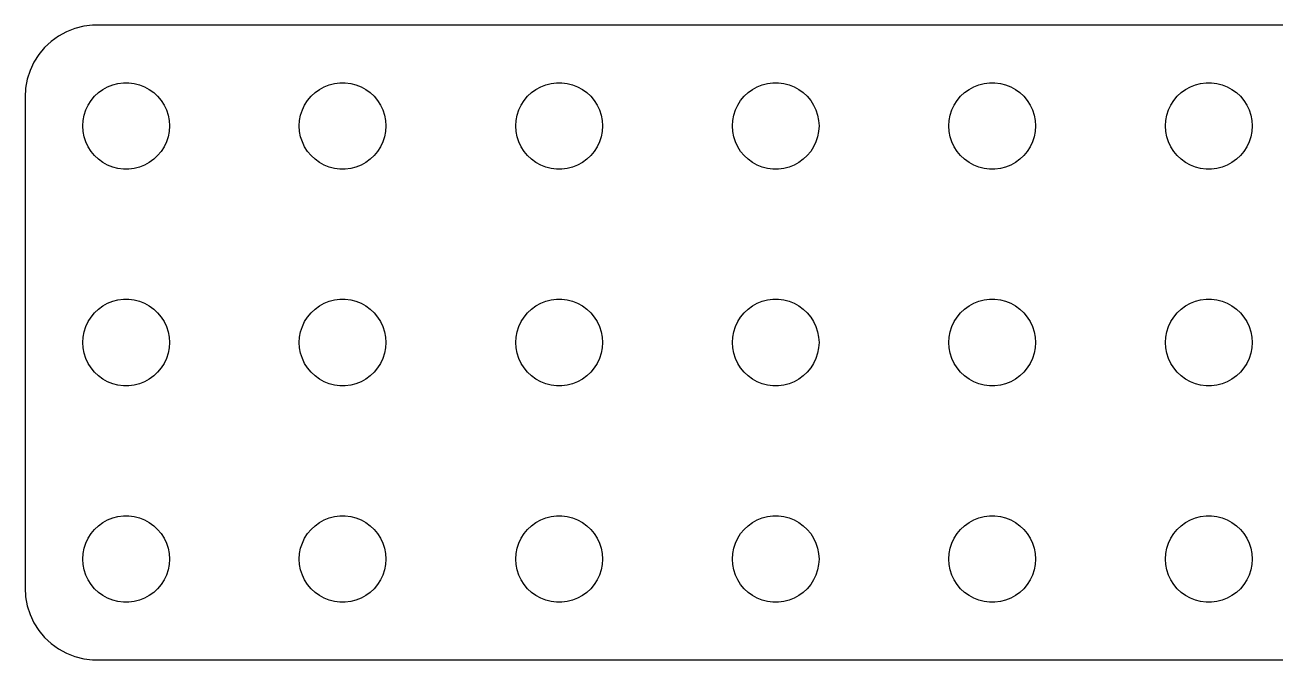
# Model space of a CAD drawing. Header units: metres. Extents: x -172 to 172, y -22 to 22.
# Drawn here: x -172 to -85.3, y -22 to 22 of the extents above; entities that cross this region are included whole.
import ezdxf

# ---------------------------------------------------------------- set-up
doc = ezdxf.new("R2010")
doc.units = ezdxf.units.M

msp = doc.modelspace()

# ---------------------------------------------------------------- linework, layer by layer
for p, q in [((-168.545, 21.7553), (-169.129, 21.5241)), ((-167.937, 21.9114), (-168.545, 21.7553)), ((-167.314, 21.9901), (-167.937, 21.9114)), ((167.314, 21.9901), (-167.314, 21.9901)), ((-170.187, 20.8526), (-170.645, 20.4227)), ((-169.679, 21.2216), (-170.187, 20.8526)), ((-169.129, 21.5241), (-169.679, 21.2216)), ((-171.045, 19.9389), (-171.382, 19.4088)), ((-170.645, 20.4227), (-171.045, 19.9389)), ((-171.382, 19.4088), (-171.649, 18.8406)), ((-171.843, 18.2434), (-171.961, 17.6267)), ((-171.649, 18.8406), (-171.843, 18.2434)), ((-171.961, 17.6267), (-172, 17)), ((-166.912, 17.3115), (-166.607, 17.533)), ((-166.607, 17.533), (-166.277, 17.7145)), ((-166.277, 17.7145), (-165.927, 17.8532)), ((-165.927, 17.8532), (-165.562, 17.9469)), ((-165.562, 17.9469), (-165.188, 17.9941)), ((-165.188, 17.9941), (-164.812, 17.9941)), ((-164.812, 17.9941), (-164.438, 17.9469)), ((-164.438, 17.9469), (-164.073, 17.8532)), ((-164.073, 17.8532), (-163.723, 17.7145)), ((-163.723, 17.7145), (-163.393, 17.533)), ((-163.393, 17.533), (-163.088, 17.3115)), ((-151.912, 17.3115), (-151.607, 17.533)), ((-151.607, 17.533), (-151.277, 17.7145)), ((-151.277, 17.7145), (-150.927, 17.8532)), ((-150.927, 17.8532), (-150.562, 17.9469)), ((-150.562, 17.9469), (-150.188, 17.9941)), ((-150.188, 17.9941), (-149.812, 17.9941)), ((-149.812, 17.9941), (-149.438, 17.9469)), ((-149.438, 17.9469), (-149.073, 17.8532)), ((-149.073, 17.8532), (-148.723, 17.7145)), ((-148.723, 17.7145), (-148.393, 17.533)), ((-148.393, 17.533), (-148.088, 17.3115)), ((-136.912, 17.3115), (-136.607, 17.533)), ((-136.607, 17.533), (-136.277, 17.7145)), ((-136.277, 17.7145), (-135.927, 17.8532)), ((-135.927, 17.8532), (-135.562, 17.9469)), ((-135.562, 17.9469), (-135.188, 17.9941)), ((-135.188, 17.9941), (-134.812, 17.9941)), ((-134.812, 17.9941), (-134.438, 17.9469)), ((-134.438, 17.9469), (-134.073, 17.8532)), ((-134.073, 17.8532), (-133.723, 17.7145)), ((-133.723, 17.7145), (-133.393, 17.533)), ((-133.393, 17.533), (-133.088, 17.3115)), ((-121.912, 17.3115), (-121.607, 17.533)), ((-121.607, 17.533), (-121.277, 17.7145)), ((-121.277, 17.7145), (-120.927, 17.8532)), ((-120.927, 17.8532), (-120.562, 17.9469)), ((-120.562, 17.9469), (-120.188, 17.9941)), ((-120.188, 17.9941), (-119.812, 17.9941)), ((-119.812, 17.9941), (-119.438, 17.9469)), ((-119.438, 17.9469), (-119.073, 17.8532)), ((-119.073, 17.8532), (-118.723, 17.7145)), ((-118.723, 17.7145), (-118.393, 17.533)), ((-118.393, 17.533), (-118.088, 17.3115)), ((-106.912, 17.3115), (-106.607, 17.533)), ((-106.607, 17.533), (-106.277, 17.7145)), ((-106.277, 17.7145), (-105.927, 17.8532)), ((-105.927, 17.8532), (-105.562, 17.9469)), ((-105.562, 17.9469), (-105.188, 17.9941)), ((-105.188, 17.9941), (-104.812, 17.9941)), ((-104.812, 17.9941), (-104.438, 17.9469)), ((-104.438, 17.9469), (-104.073, 17.8532)), ((-104.073, 17.8532), (-103.723, 17.7145)), ((-103.723, 17.7145), (-103.393, 17.533)), ((-103.393, 17.533), (-103.088, 17.3115)), ((-91.9123, 17.3115), (-91.6075, 17.533)), ((-91.6075, 17.533), (-91.2773, 17.7145)), ((-91.2773, 17.7145), (-90.927, 17.8532)), ((-90.927, 17.8532), (-90.5621, 17.9469)), ((-90.5621, 17.9469), (-90.1884, 17.9941)), ((-90.1884, 17.9941), (-89.8116, 17.9941)), ((-89.8116, 17.9941), (-89.4379, 17.9469)), ((-89.4379, 17.9469), (-89.073, 17.8532)), ((-89.073, 17.8532), (-88.7227, 17.7145)), ((-88.7227, 17.7145), (-88.3925, 17.533)), ((-88.3925, 17.533), (-88.0877, 17.3115)), ((-172, 17), (-172, -17)), ((-167.629, 16.4453), (-167.427, 16.7634)), ((-167.427, 16.7634), (-167.187, 17.0536)), ((-167.187, 17.0536), (-166.912, 17.3115)), ((-163.088, 17.3115), (-162.813, 17.0536)), ((-162.813, 17.0536), (-162.573, 16.7634)), ((-162.573, 16.7634), (-162.371, 16.4453)), ((-152.629, 16.4453), (-152.427, 16.7634)), ((-152.427, 16.7634), (-152.187, 17.0536)), ((-152.187, 17.0536), (-151.912, 17.3115)), ((-148.088, 17.3115), (-147.813, 17.0536)), ((-147.813, 17.0536), (-147.573, 16.7634)), ((-147.573, 16.7634), (-147.371, 16.4453)), ((-137.629, 16.4453), (-137.427, 16.7634)), ((-137.427, 16.7634), (-137.187, 17.0536)), ((-137.187, 17.0536), (-136.912, 17.3115)), ((-133.088, 17.3115), (-132.813, 17.0536)), ((-132.813, 17.0536), (-132.573, 16.7634)), ((-132.573, 16.7634), (-132.371, 16.4453)), ((-122.629, 16.4453), (-122.427, 16.7634)), ((-122.427, 16.7634), (-122.187, 17.0536)), ((-122.187, 17.0536), (-121.912, 17.3115)), ((-118.088, 17.3115), (-117.813, 17.0536)), ((-117.813, 17.0536), (-117.573, 16.7634)), ((-117.573, 16.7634), (-117.371, 16.4453)), ((-107.629, 16.4453), (-107.427, 16.7634)), ((-107.427, 16.7634), (-107.187, 17.0536)), ((-107.187, 17.0536), (-106.912, 17.3115)), ((-103.088, 17.3115), (-102.813, 17.0536)), ((-102.813, 17.0536), (-102.573, 16.7634)), ((-102.573, 16.7634), (-102.371, 16.4453)), ((-92.6289, 16.4453), (-92.427, 16.7634)), ((-92.427, 16.7634), (-92.1869, 17.0536)), ((-92.1869, 17.0536), (-91.9123, 17.3115)), ((-88.0877, 17.3115), (-87.8131, 17.0536)), ((-87.8131, 17.0536), (-87.573, 16.7634)), ((-87.573, 16.7634), (-87.3711, 16.4453)), ((-167.976, 15.376), (-167.906, 15.7461)), ((-167.906, 15.7461), (-167.789, 16.1044)), ((-167.789, 16.1044), (-167.629, 16.4453)), ((-162.371, 16.4453), (-162.211, 16.1044)), ((-162.211, 16.1044), (-162.094, 15.7461)), ((-162.094, 15.7461), (-162.024, 15.376)), ((-152.976, 15.376), (-152.906, 15.7461)), ((-152.906, 15.7461), (-152.789, 16.1044)), ((-152.789, 16.1044), (-152.629, 16.4453)), ((-147.371, 16.4453), (-147.211, 16.1044)), ((-147.211, 16.1044), (-147.094, 15.7461)), ((-147.094, 15.7461), (-147.024, 15.376)), ((-137.976, 15.376), (-137.906, 15.7461)), ((-137.906, 15.7461), (-137.789, 16.1044)), ((-137.789, 16.1044), (-137.629, 16.4453)), ((-132.371, 16.4453), (-132.211, 16.1044)), ((-132.211, 16.1044), (-132.094, 15.7461)), ((-132.094, 15.7461), (-132.024, 15.376)), ((-122.976, 15.376), (-122.906, 15.7461)), ((-122.906, 15.7461), (-122.789, 16.1044)), ((-122.789, 16.1044), (-122.629, 16.4453)), ((-117.371, 16.4453), (-117.211, 16.1044)), ((-117.211, 16.1044), (-117.094, 15.7461)), ((-117.094, 15.7461), (-117.024, 15.376)), ((-107.976, 15.376), (-107.906, 15.7461)), ((-107.906, 15.7461), (-107.789, 16.1044)), ((-107.789, 16.1044), (-107.629, 16.4453)), ((-102.371, 16.4453), (-102.211, 16.1044)), ((-102.211, 16.1044), (-102.094, 15.7461)), ((-102.094, 15.7461), (-102.024, 15.376)), ((-92.9763, 15.376), (-92.9057, 15.7461)), ((-92.9057, 15.7461), (-92.7893, 16.1044)), ((-92.7893, 16.1044), (-92.6289, 16.4453)), ((-87.3711, 16.4453), (-87.2107, 16.1044)), ((-87.2107, 16.1044), (-87.0943, 15.7461)), ((-87.0943, 15.7461), (-87.0237, 15.376)), ((-168, 15), (-167.976, 15.376)), ((-167.976, 14.624), (-168, 15)), ((-162.024, 15.376), (-162, 15)), ((-162, 15), (-162.024, 14.624)), ((-153, 15), (-152.976, 15.376)), ((-152.976, 14.624), (-153, 15)), ((-147.024, 15.376), (-147, 15)), ((-147, 15), (-147.024, 14.624)), ((-138, 15), (-137.976, 15.376)), ((-137.976, 14.624), (-138, 15)), ((-132.024, 15.376), (-132, 15)), ((-132, 15), (-132.024, 14.624)), ((-123, 15), (-122.976, 15.376)), ((-122.976, 14.624), (-123, 15)), ((-117.024, 15.376), (-117, 15)), ((-117, 15), (-117.024, 14.624)), ((-108, 15), (-107.976, 15.376)), ((-107.976, 14.624), (-108, 15)), ((-102.024, 15.376), (-102, 15)), ((-102, 15), (-102.024, 14.624)), ((-93, 15), (-92.9763, 15.376)), ((-92.9763, 14.624), (-93, 15)), ((-87.0237, 15.376), (-87, 15)), ((-87, 15), (-87.0237, 14.624)), ((-167.906, 14.2539), (-167.976, 14.624)), ((-167.789, 13.8956), (-167.906, 14.2539)), ((-167.629, 13.5547), (-167.789, 13.8956)), ((-162.211, 13.8956), (-162.371, 13.5547)), ((-162.094, 14.2539), (-162.211, 13.8956)), ((-162.024, 14.624), (-162.094, 14.2539)), ((-152.906, 14.2539), (-152.976, 14.624)), ((-152.789, 13.8956), (-152.906, 14.2539)), ((-152.629, 13.5547), (-152.789, 13.8956)), ((-147.211, 13.8956), (-147.371, 13.5547)), ((-147.094, 14.2539), (-147.211, 13.8956)), ((-147.024, 14.624), (-147.094, 14.2539)), ((-137.906, 14.2539), (-137.976, 14.624)), ((-137.789, 13.8956), (-137.906, 14.2539)), ((-137.629, 13.5547), (-137.789, 13.8956)), ((-132.211, 13.8956), (-132.371, 13.5547)), ((-132.094, 14.2539), (-132.211, 13.8956)), ((-132.024, 14.624), (-132.094, 14.2539)), ((-122.906, 14.2539), (-122.976, 14.624)), ((-122.789, 13.8956), (-122.906, 14.2539)), ((-122.629, 13.5547), (-122.789, 13.8956)), ((-117.211, 13.8956), (-117.371, 13.5547)), ((-117.094, 14.2539), (-117.211, 13.8956)), ((-117.024, 14.624), (-117.094, 14.2539)), ((-107.906, 14.2539), (-107.976, 14.624)), ((-107.789, 13.8956), (-107.906, 14.2539)), ((-107.629, 13.5547), (-107.789, 13.8956)), ((-102.211, 13.8956), (-102.371, 13.5547)), ((-102.094, 14.2539), (-102.211, 13.8956)), ((-102.024, 14.624), (-102.094, 14.2539)), ((-92.9057, 14.2539), (-92.9763, 14.624)), ((-92.7893, 13.8956), (-92.9057, 14.2539)), ((-92.6289, 13.5547), (-92.7893, 13.8956)), ((-87.2107, 13.8956), (-87.3711, 13.5547)), ((-87.0943, 14.2539), (-87.2107, 13.8956)), ((-87.0237, 14.624), (-87.0943, 14.2539)), ((-167.427, 13.2366), (-167.629, 13.5547)), ((-167.187, 12.9464), (-167.427, 13.2366)), ((-162.573, 13.2366), (-162.813, 12.9464)), ((-162.371, 13.5547), (-162.573, 13.2366)), ((-152.427, 13.2366), (-152.629, 13.5547)), ((-152.187, 12.9464), (-152.427, 13.2366)), ((-147.573, 13.2366), (-147.813, 12.9464)), ((-147.371, 13.5547), (-147.573, 13.2366)), ((-137.427, 13.2366), (-137.629, 13.5547)), ((-137.187, 12.9464), (-137.427, 13.2366)), ((-132.573, 13.2366), (-132.813, 12.9464)), ((-132.371, 13.5547), (-132.573, 13.2366)), ((-122.427, 13.2366), (-122.629, 13.5547)), ((-122.187, 12.9464), (-122.427, 13.2366)), ((-117.573, 13.2366), (-117.813, 12.9464)), ((-117.371, 13.5547), (-117.573, 13.2366)), ((-107.427, 13.2366), (-107.629, 13.5547)), ((-107.187, 12.9464), (-107.427, 13.2366)), ((-102.573, 13.2366), (-102.813, 12.9464)), ((-102.371, 13.5547), (-102.573, 13.2366)), ((-92.427, 13.2366), (-92.6289, 13.5547)), ((-92.1869, 12.9464), (-92.427, 13.2366)), ((-87.573, 13.2366), (-87.8131, 12.9464)), ((-87.3711, 13.5547), (-87.573, 13.2366)), ((-166.912, 12.6884), (-167.187, 12.9464)), ((-166.607, 12.467), (-166.912, 12.6884)), ((-166.277, 12.2855), (-166.607, 12.467)), ((-165.927, 12.1468), (-166.277, 12.2855)), ((-165.562, 12.0531), (-165.927, 12.1468)), ((-164.073, 12.1468), (-164.438, 12.0531)), ((-163.723, 12.2855), (-164.073, 12.1468)), ((-163.393, 12.467), (-163.723, 12.2855)), ((-163.088, 12.6884), (-163.393, 12.467)), ((-162.813, 12.9464), (-163.088, 12.6884)), ((-151.912, 12.6884), (-152.187, 12.9464)), ((-151.607, 12.467), (-151.912, 12.6884)), ((-151.277, 12.2855), (-151.607, 12.467)), ((-150.927, 12.1468), (-151.277, 12.2855)), ((-150.562, 12.0531), (-150.927, 12.1468)), ((-149.073, 12.1468), (-149.438, 12.0531)), ((-148.723, 12.2855), (-149.073, 12.1468)), ((-148.393, 12.467), (-148.723, 12.2855)), ((-148.088, 12.6884), (-148.393, 12.467)), ((-147.813, 12.9464), (-148.088, 12.6884)), ((-136.912, 12.6884), (-137.187, 12.9464)), ((-136.607, 12.467), (-136.912, 12.6884)), ((-136.277, 12.2855), (-136.607, 12.467)), ((-135.927, 12.1468), (-136.277, 12.2855)), ((-135.562, 12.0531), (-135.927, 12.1468)), ((-134.073, 12.1468), (-134.438, 12.0531)), ((-133.723, 12.2855), (-134.073, 12.1468)), ((-133.393, 12.467), (-133.723, 12.2855)), ((-133.088, 12.6884), (-133.393, 12.467)), ((-132.813, 12.9464), (-133.088, 12.6884)), ((-121.912, 12.6884), (-122.187, 12.9464)), ((-121.607, 12.467), (-121.912, 12.6884)), ((-121.277, 12.2855), (-121.607, 12.467)), ((-120.927, 12.1468), (-121.277, 12.2855)), ((-120.562, 12.0531), (-120.927, 12.1468)), ((-119.073, 12.1468), (-119.438, 12.0531)), ((-118.723, 12.2855), (-119.073, 12.1468)), ((-118.393, 12.467), (-118.723, 12.2855)), ((-118.088, 12.6884), (-118.393, 12.467)), ((-117.813, 12.9464), (-118.088, 12.6884)), ((-106.912, 12.6884), (-107.187, 12.9464)), ((-106.607, 12.467), (-106.912, 12.6884)), ((-106.277, 12.2855), (-106.607, 12.467)), ((-105.927, 12.1468), (-106.277, 12.2855)), ((-105.562, 12.0531), (-105.927, 12.1468)), ((-104.073, 12.1468), (-104.438, 12.0531)), ((-103.723, 12.2855), (-104.073, 12.1468)), ((-103.393, 12.467), (-103.723, 12.2855)), ((-103.088, 12.6884), (-103.393, 12.467)), ((-102.813, 12.9464), (-103.088, 12.6884)), ((-91.9123, 12.6884), (-92.1869, 12.9464)), ((-91.6075, 12.467), (-91.9123, 12.6884)), ((-91.2773, 12.2855), (-91.6075, 12.467)), ((-90.927, 12.1468), (-91.2773, 12.2855)), ((-90.5621, 12.0531), (-90.927, 12.1468)), ((-89.073, 12.1468), (-89.4379, 12.0531)), ((-88.7227, 12.2855), (-89.073, 12.1468)), ((-88.3925, 12.467), (-88.7227, 12.2855)), ((-88.0877, 12.6884), (-88.3925, 12.467)), ((-87.8131, 12.9464), (-88.0877, 12.6884)), ((-165.188, 12.0059), (-165.562, 12.0531)), ((-164.812, 12.0059), (-165.188, 12.0059)), ((-164.438, 12.0531), (-164.812, 12.0059)), ((-150.188, 12.0059), (-150.562, 12.0531)), ((-149.812, 12.0059), (-150.188, 12.0059)), ((-149.438, 12.0531), (-149.812, 12.0059)), ((-135.188, 12.0059), (-135.562, 12.0531)), ((-134.812, 12.0059), (-135.188, 12.0059)), ((-134.438, 12.0531), (-134.812, 12.0059)), ((-120.188, 12.0059), (-120.562, 12.0531)), ((-119.812, 12.0059), (-120.188, 12.0059)), ((-119.438, 12.0531), (-119.812, 12.0059)), ((-105.188, 12.0059), (-105.562, 12.0531)), ((-104.812, 12.0059), (-105.188, 12.0059)), ((-104.438, 12.0531), (-104.812, 12.0059)), ((-90.1884, 12.0059), (-90.5621, 12.0531)), ((-89.8116, 12.0059), (-90.1884, 12.0059)), ((-89.4379, 12.0531), (-89.8116, 12.0059)), ((-166.607, 2.53297), (-166.277, 2.71448)), ((-166.277, 2.71448), (-165.927, 2.85316)), ((-165.927, 2.85316), (-165.562, 2.94685)), ((-165.562, 2.94685), (-165.188, 2.99408)), ((-165.188, 2.99408), (-164.812, 2.99408)), ((-164.812, 2.99408), (-164.438, 2.94685)), ((-164.438, 2.94685), (-164.073, 2.85316)), ((-164.073, 2.85316), (-163.723, 2.71448)), ((-163.723, 2.71448), (-163.393, 2.53297)), ((-151.607, 2.53297), (-151.277, 2.71448)), ((-151.277, 2.71448), (-150.927, 2.85316)), ((-150.927, 2.85316), (-150.562, 2.94685)), ((-150.562, 2.94685), (-150.188, 2.99408)), ((-150.188, 2.99408), (-149.812, 2.99408)), ((-149.812, 2.99408), (-149.438, 2.94685)), ((-149.438, 2.94685), (-149.073, 2.85316)), ((-149.073, 2.85316), (-148.723, 2.71448)), ((-148.723, 2.71448), (-148.393, 2.53297)), ((-136.607, 2.53297), (-136.277, 2.71448)), ((-136.277, 2.71448), (-135.927, 2.85316)), ((-135.927, 2.85316), (-135.562, 2.94685)), ((-135.562, 2.94685), (-135.188, 2.99408)), ((-135.188, 2.99408), (-134.812, 2.99408)), ((-134.812, 2.99408), (-134.438, 2.94685)), ((-134.438, 2.94685), (-134.073, 2.85316)), ((-134.073, 2.85316), (-133.723, 2.71448)), ((-133.723, 2.71448), (-133.393, 2.53297)), ((-121.607, 2.53297), (-121.277, 2.71448)), ((-121.277, 2.71448), (-120.927, 2.85316)), ((-120.927, 2.85316), (-120.562, 2.94685)), ((-120.562, 2.94685), (-120.188, 2.99408)), ((-120.188, 2.99408), (-119.812, 2.99408)), ((-119.812, 2.99408), (-119.438, 2.94685)), ((-119.438, 2.94685), (-119.073, 2.85316)), ((-119.073, 2.85316), (-118.723, 2.71448)), ((-118.723, 2.71448), (-118.393, 2.53297)), ((-106.607, 2.53297), (-106.277, 2.71448)), ((-106.277, 2.71448), (-105.927, 2.85316)), ((-105.927, 2.85316), (-105.562, 2.94685)), ((-105.562, 2.94685), (-105.188, 2.99408)), ((-105.188, 2.99408), (-104.812, 2.99408)), ((-104.812, 2.99408), (-104.438, 2.94685)), ((-104.438, 2.94685), (-104.073, 2.85316)), ((-104.073, 2.85316), (-103.723, 2.71448)), ((-103.723, 2.71448), (-103.393, 2.53297)), ((-91.6075, 2.53297), (-91.2773, 2.71448)), ((-91.2773, 2.71448), (-90.927, 2.85316)), ((-90.927, 2.85316), (-90.5621, 2.94685)), ((-90.5621, 2.94685), (-90.1884, 2.99408)), ((-90.1884, 2.99408), (-89.8116, 2.99408)), ((-89.8116, 2.99408), (-89.4379, 2.94685)), ((-89.4379, 2.94685), (-89.073, 2.85316)), ((-89.073, 2.85316), (-88.7227, 2.71448)), ((-88.7227, 2.71448), (-88.3925, 2.53297)), ((-167.629, 1.44525), (-167.427, 1.76335)), ((-167.427, 1.76335), (-167.187, 2.05363)), ((-167.187, 2.05363), (-166.912, 2.31154)), ((-166.912, 2.31154), (-166.607, 2.53297)), ((-163.393, 2.53297), (-163.088, 2.31154)), ((-163.088, 2.31154), (-162.813, 2.05363)), ((-162.813, 2.05363), (-162.573, 1.76335)), ((-162.573, 1.76335), (-162.371, 1.44525)), ((-152.629, 1.44525), (-152.427, 1.76335)), ((-152.427, 1.76335), (-152.187, 2.05363)), ((-152.187, 2.05363), (-151.912, 2.31154)), ((-151.912, 2.31154), (-151.607, 2.53297)), ((-148.393, 2.53297), (-148.088, 2.31154)), ((-148.088, 2.31154), (-147.813, 2.05363)), ((-147.813, 2.05363), (-147.573, 1.76335)), ((-147.573, 1.76335), (-147.371, 1.44525)), ((-137.629, 1.44525), (-137.427, 1.76335)), ((-137.427, 1.76335), (-137.187, 2.05363)), ((-137.187, 2.05363), (-136.912, 2.31154)), ((-136.912, 2.31154), (-136.607, 2.53297)), ((-133.393, 2.53297), (-133.088, 2.31154)), ((-133.088, 2.31154), (-132.813, 2.05363)), ((-132.813, 2.05363), (-132.573, 1.76335)), ((-132.573, 1.76335), (-132.371, 1.44525)), ((-122.629, 1.44525), (-122.427, 1.76335)), ((-122.427, 1.76335), (-122.187, 2.05363)), ((-122.187, 2.05363), (-121.912, 2.31154)), ((-121.912, 2.31154), (-121.607, 2.53297)), ((-118.393, 2.53297), (-118.088, 2.31154)), ((-118.088, 2.31154), (-117.813, 2.05363)), ((-117.813, 2.05363), (-117.573, 1.76335)), ((-117.573, 1.76335), (-117.371, 1.44525)), ((-107.629, 1.44525), (-107.427, 1.76335)), ((-107.427, 1.76335), (-107.187, 2.05363)), ((-107.187, 2.05363), (-106.912, 2.31154)), ((-106.912, 2.31154), (-106.607, 2.53297)), ((-103.393, 2.53297), (-103.088, 2.31154)), ((-103.088, 2.31154), (-102.813, 2.05363)), ((-102.813, 2.05363), (-102.573, 1.76335)), ((-102.573, 1.76335), (-102.371, 1.44525)), ((-92.6289, 1.44525), (-92.427, 1.76335)), ((-92.427, 1.76335), (-92.1869, 2.05363)), ((-92.1869, 2.05363), (-91.9123, 2.31154)), ((-91.9123, 2.31154), (-91.6075, 2.53297)), ((-88.3925, 2.53297), (-88.0877, 2.31154)), ((-88.0877, 2.31154), (-87.8131, 2.05363)), ((-87.8131, 2.05363), (-87.573, 1.76335)), ((-87.573, 1.76335), (-87.3711, 1.44525)), ((-167.906, 0.746063), (-167.789, 1.10437)), ((-167.789, 1.10437), (-167.629, 1.44525)), ((-162.371, 1.44525), (-162.211, 1.10437)), ((-162.211, 1.10437), (-162.094, 0.746063)), ((-152.906, 0.746063), (-152.789, 1.10437)), ((-152.789, 1.10437), (-152.629, 1.44525)), ((-147.371, 1.44525), (-147.211, 1.10437)), ((-147.211, 1.10437), (-147.094, 0.746063)), ((-137.906, 0.746063), (-137.789, 1.10437)), ((-137.789, 1.10437), (-137.629, 1.44525)), ((-132.371, 1.44525), (-132.211, 1.10437)), ((-132.211, 1.10437), (-132.094, 0.746063)), ((-122.906, 0.746063), (-122.789, 1.10437)), ((-122.789, 1.10437), (-122.629, 1.44525)), ((-117.371, 1.44525), (-117.211, 1.10437)), ((-117.211, 1.10437), (-117.094, 0.746063)), ((-107.906, 0.746063), (-107.789, 1.10437)), ((-107.789, 1.10437), (-107.629, 1.44525)), ((-102.371, 1.44525), (-102.211, 1.10437)), ((-102.211, 1.10437), (-102.094, 0.746063)), ((-92.9057, 0.746063), (-92.7893, 1.10437)), ((-92.7893, 1.10437), (-92.6289, 1.44525)), ((-87.3711, 1.44525), (-87.2107, 1.10437)), ((-87.2107, 1.10437), (-87.0943, 0.746063)), ((-168, 0), (-167.976, 0.375992)), ((-167.976, -0.375992), (-168, 0)), ((-167.976, 0.375992), (-167.906, 0.746063)), ((-162.094, 0.746063), (-162.024, 0.375992)), ((-162.024, 0.375992), (-162, 0)), ((-162, 0), (-162.024, -0.375992)), ((-153, 0), (-152.976, 0.375992)), ((-152.976, -0.375992), (-153, 0)), ((-152.976, 0.375992), (-152.906, 0.746063)), ((-147.094, 0.746063), (-147.024, 0.375992)), ((-147.024, 0.375992), (-147, 0)), ((-147, 0), (-147.024, -0.375992)), ((-138, 0), (-137.976, 0.375992)), ((-137.976, -0.375992), (-138, 0)), ((-137.976, 0.375992), (-137.906, 0.746063)), ((-132.094, 0.746063), (-132.024, 0.375992)), ((-132.024, 0.375992), (-132, 0)), ((-132, 0), (-132.024, -0.375992)), ((-123, 0), (-122.976, 0.375992)), ((-122.976, -0.375992), (-123, 0)), ((-122.976, 0.375992), (-122.906, 0.746063)), ((-117.094, 0.746063), (-117.024, 0.375992)), ((-117.024, 0.375992), (-117, 0)), ((-117, 0), (-117.024, -0.375992)), ((-108, 0), (-107.976, 0.375992)), ((-107.976, -0.375992), (-108, 0)), ((-107.976, 0.375992), (-107.906, 0.746063)), ((-102.094, 0.746063), (-102.024, 0.375992)), ((-102.024, 0.375992), (-102, 0)), ((-102, 0), (-102.024, -0.375992)), ((-93, 0), (-92.9763, 0.375992)), ((-92.9763, -0.375992), (-93, 0)), ((-92.9763, 0.375992), (-92.9057, 0.746063)), ((-87.0943, 0.746063), (-87.0237, 0.375992)), ((-87.0237, 0.375992), (-87, 0)), ((-87, 0), (-87.0237, -0.375992)), ((-167.906, -0.746063), (-167.976, -0.375992)), ((-167.789, -1.10437), (-167.906, -0.746063)), ((-162.094, -0.746063), (-162.211, -1.10437)), ((-162.024, -0.375992), (-162.094, -0.746063)), ((-152.906, -0.746063), (-152.976, -0.375992)), ((-152.789, -1.10437), (-152.906, -0.746063)), ((-147.094, -0.746063), (-147.211, -1.10437)), ((-147.024, -0.375992), (-147.094, -0.746063)), ((-137.906, -0.746063), (-137.976, -0.375992)), ((-137.789, -1.10437), (-137.906, -0.746063)), ((-132.094, -0.746063), (-132.211, -1.10437)), ((-132.024, -0.375992), (-132.094, -0.746063)), ((-122.906, -0.746063), (-122.976, -0.375992)), ((-122.789, -1.10437), (-122.906, -0.746063)), ((-117.094, -0.746063), (-117.211, -1.10437)), ((-117.024, -0.375992), (-117.094, -0.746063)), ((-107.906, -0.746063), (-107.976, -0.375992)), ((-107.789, -1.10437), (-107.906, -0.746063)), ((-102.094, -0.746063), (-102.211, -1.10437)), ((-102.024, -0.375992), (-102.094, -0.746063)), ((-92.9057, -0.746063), (-92.9763, -0.375992)), ((-92.7893, -1.10437), (-92.9057, -0.746063)), ((-87.0943, -0.746063), (-87.2107, -1.10437)), ((-87.0237, -0.375992), (-87.0943, -0.746063)), ((-167.629, -1.44525), (-167.789, -1.10437)), ((-167.427, -1.76335), (-167.629, -1.44525)), ((-162.371, -1.44525), (-162.573, -1.76335)), ((-162.211, -1.10437), (-162.371, -1.44525)), ((-152.629, -1.44525), (-152.789, -1.10437)), ((-152.427, -1.76335), (-152.629, -1.44525)), ((-147.371, -1.44525), (-147.573, -1.76335)), ((-147.211, -1.10437), (-147.371, -1.44525)), ((-137.629, -1.44525), (-137.789, -1.10437)), ((-137.427, -1.76335), (-137.629, -1.44525)), ((-132.371, -1.44525), (-132.573, -1.76335)), ((-132.211, -1.10437), (-132.371, -1.44525)), ((-122.629, -1.44525), (-122.789, -1.10437)), ((-122.427, -1.76335), (-122.629, -1.44525)), ((-117.371, -1.44525), (-117.573, -1.76335)), ((-117.211, -1.10437), (-117.371, -1.44525)), ((-107.629, -1.44525), (-107.789, -1.10437)), ((-107.427, -1.76335), (-107.629, -1.44525)), ((-102.371, -1.44525), (-102.573, -1.76335)), ((-102.211, -1.10437), (-102.371, -1.44525)), ((-92.6289, -1.44525), (-92.7893, -1.10437)), ((-92.427, -1.76335), (-92.6289, -1.44525)), ((-87.3711, -1.44525), (-87.573, -1.76335)), ((-87.2107, -1.10437), (-87.3711, -1.44525)), ((-167.187, -2.05363), (-167.427, -1.76335)), ((-166.912, -2.31154), (-167.187, -2.05363)), ((-166.607, -2.53297), (-166.912, -2.31154)), ((-166.277, -2.71448), (-166.607, -2.53297)), ((-163.393, -2.53297), (-163.723, -2.71448)), ((-163.088, -2.31154), (-163.393, -2.53297)), ((-162.813, -2.05363), (-163.088, -2.31154)), ((-162.573, -1.76335), (-162.813, -2.05363)), ((-152.187, -2.05363), (-152.427, -1.76335)), ((-151.912, -2.31154), (-152.187, -2.05363)), ((-151.607, -2.53297), (-151.912, -2.31154)), ((-151.277, -2.71448), (-151.607, -2.53297)), ((-148.393, -2.53297), (-148.723, -2.71448)), ((-148.088, -2.31154), (-148.393, -2.53297)), ((-147.813, -2.05363), (-148.088, -2.31154)), ((-147.573, -1.76335), (-147.813, -2.05363)), ((-137.187, -2.05363), (-137.427, -1.76335)), ((-136.912, -2.31154), (-137.187, -2.05363)), ((-136.607, -2.53297), (-136.912, -2.31154)), ((-136.277, -2.71448), (-136.607, -2.53297)), ((-133.393, -2.53297), (-133.723, -2.71448)), ((-133.088, -2.31154), (-133.393, -2.53297)), ((-132.813, -2.05363), (-133.088, -2.31154)), ((-132.573, -1.76335), (-132.813, -2.05363)), ((-122.187, -2.05363), (-122.427, -1.76335)), ((-121.912, -2.31154), (-122.187, -2.05363)), ((-121.607, -2.53297), (-121.912, -2.31154)), ((-121.277, -2.71448), (-121.607, -2.53297)), ((-118.393, -2.53297), (-118.723, -2.71448)), ((-118.088, -2.31154), (-118.393, -2.53297)), ((-117.813, -2.05363), (-118.088, -2.31154)), ((-117.573, -1.76335), (-117.813, -2.05363)), ((-107.187, -2.05363), (-107.427, -1.76335)), ((-106.912, -2.31154), (-107.187, -2.05363)), ((-106.607, -2.53297), (-106.912, -2.31154)), ((-106.277, -2.71448), (-106.607, -2.53297)), ((-103.393, -2.53297), (-103.723, -2.71448)), ((-103.088, -2.31154), (-103.393, -2.53297)), ((-102.813, -2.05363), (-103.088, -2.31154)), ((-102.573, -1.76335), (-102.813, -2.05363)), ((-92.1869, -2.05363), (-92.427, -1.76335)), ((-91.9123, -2.31154), (-92.1869, -2.05363)), ((-91.6075, -2.53297), (-91.9123, -2.31154)), ((-91.2773, -2.71448), (-91.6075, -2.53297)), ((-88.3925, -2.53297), (-88.7227, -2.71448)), ((-88.0877, -2.31154), (-88.3925, -2.53297)), ((-87.8131, -2.05363), (-88.0877, -2.31154)), ((-87.573, -1.76335), (-87.8131, -2.05363)), ((-165.927, -2.85316), (-166.277, -2.71448)), ((-165.562, -2.94685), (-165.927, -2.85316)), ((-165.188, -2.99408), (-165.562, -2.94685)), ((-164.812, -2.99408), (-165.188, -2.99408)), ((-164.438, -2.94685), (-164.812, -2.99408)), ((-164.073, -2.85316), (-164.438, -2.94685)), ((-163.723, -2.71448), (-164.073, -2.85316)), ((-150.927, -2.85316), (-151.277, -2.71448)), ((-150.562, -2.94685), (-150.927, -2.85316)), ((-150.188, -2.99408), (-150.562, -2.94685)), ((-149.812, -2.99408), (-150.188, -2.99408)), ((-149.438, -2.94685), (-149.812, -2.99408)), ((-149.073, -2.85316), (-149.438, -2.94685)), ((-148.723, -2.71448), (-149.073, -2.85316)), ((-135.927, -2.85316), (-136.277, -2.71448)), ((-135.562, -2.94685), (-135.927, -2.85316)), ((-135.188, -2.99408), (-135.562, -2.94685)), ((-134.812, -2.99408), (-135.188, -2.99408)), ((-134.438, -2.94685), (-134.812, -2.99408)), ((-134.073, -2.85316), (-134.438, -2.94685)), ((-133.723, -2.71448), (-134.073, -2.85316)), ((-120.927, -2.85316), (-121.277, -2.71448)), ((-120.562, -2.94685), (-120.927, -2.85316)), ((-120.188, -2.99408), (-120.562, -2.94685)), ((-119.812, -2.99408), (-120.188, -2.99408)), ((-119.438, -2.94685), (-119.812, -2.99408)), ((-119.073, -2.85316), (-119.438, -2.94685)), ((-118.723, -2.71448), (-119.073, -2.85316)), ((-105.927, -2.85316), (-106.277, -2.71448)), ((-105.562, -2.94685), (-105.927, -2.85316)), ((-105.188, -2.99408), (-105.562, -2.94685)), ((-104.812, -2.99408), (-105.188, -2.99408)), ((-104.438, -2.94685), (-104.812, -2.99408)), ((-104.073, -2.85316), (-104.438, -2.94685)), ((-103.723, -2.71448), (-104.073, -2.85316)), ((-90.927, -2.85316), (-91.2773, -2.71448)), ((-90.5621, -2.94685), (-90.927, -2.85316)), ((-90.1884, -2.99408), (-90.5621, -2.94685)), ((-89.8116, -2.99408), (-90.1884, -2.99408)), ((-89.4379, -2.94685), (-89.8116, -2.99408)), ((-89.073, -2.85316), (-89.4379, -2.94685)), ((-88.7227, -2.71448), (-89.073, -2.85316)), ((-165.927, -12.1468), (-165.562, -12.0531)), ((-165.562, -12.0531), (-165.188, -12.0059)), ((-165.188, -12.0059), (-164.812, -12.0059)), ((-164.812, -12.0059), (-164.438, -12.0531)), ((-164.438, -12.0531), (-164.073, -12.1468)), ((-150.927, -12.1468), (-150.562, -12.0531)), ((-150.562, -12.0531), (-150.188, -12.0059)), ((-150.188, -12.0059), (-149.812, -12.0059)), ((-149.812, -12.0059), (-149.438, -12.0531)), ((-149.438, -12.0531), (-149.073, -12.1468)), ((-135.927, -12.1468), (-135.562, -12.0531)), ((-135.562, -12.0531), (-135.188, -12.0059)), ((-135.188, -12.0059), (-134.812, -12.0059)), ((-134.812, -12.0059), (-134.438, -12.0531)), ((-134.438, -12.0531), (-134.073, -12.1468)), ((-120.927, -12.1468), (-120.562, -12.0531)), ((-120.562, -12.0531), (-120.188, -12.0059)), ((-120.188, -12.0059), (-119.812, -12.0059)), ((-119.812, -12.0059), (-119.438, -12.0531)), ((-119.438, -12.0531), (-119.073, -12.1468)), ((-105.927, -12.1468), (-105.562, -12.0531)), ((-105.562, -12.0531), (-105.188, -12.0059)), ((-105.188, -12.0059), (-104.812, -12.0059)), ((-104.812, -12.0059), (-104.438, -12.0531)), ((-104.438, -12.0531), (-104.073, -12.1468)), ((-90.927, -12.1468), (-90.5621, -12.0531)), ((-90.5621, -12.0531), (-90.1884, -12.0059)), ((-90.1884, -12.0059), (-89.8116, -12.0059)), ((-89.8116, -12.0059), (-89.4379, -12.0531)), ((-89.4379, -12.0531), (-89.073, -12.1468)), ((-167.427, -13.2366), (-167.187, -12.9464)), ((-167.187, -12.9464), (-166.912, -12.6884)), ((-166.912, -12.6884), (-166.607, -12.467)), ((-166.607, -12.467), (-166.277, -12.2855)), ((-166.277, -12.2855), (-165.927, -12.1468)), ((-164.073, -12.1468), (-163.723, -12.2855)), ((-163.723, -12.2855), (-163.393, -12.467)), ((-163.393, -12.467), (-163.088, -12.6884)), ((-163.088, -12.6884), (-162.813, -12.9464)), ((-162.813, -12.9464), (-162.573, -13.2366)), ((-152.427, -13.2366), (-152.187, -12.9464)), ((-152.187, -12.9464), (-151.912, -12.6884)), ((-151.912, -12.6884), (-151.607, -12.467)), ((-151.607, -12.467), (-151.277, -12.2855)), ((-151.277, -12.2855), (-150.927, -12.1468)), ((-149.073, -12.1468), (-148.723, -12.2855)), ((-148.723, -12.2855), (-148.393, -12.467)), ((-148.393, -12.467), (-148.088, -12.6884)), ((-148.088, -12.6884), (-147.813, -12.9464)), ((-147.813, -12.9464), (-147.573, -13.2366)), ((-137.427, -13.2366), (-137.187, -12.9464)), ((-137.187, -12.9464), (-136.912, -12.6884)), ((-136.912, -12.6884), (-136.607, -12.467)), ((-136.607, -12.467), (-136.277, -12.2855)), ((-136.277, -12.2855), (-135.927, -12.1468)), ((-134.073, -12.1468), (-133.723, -12.2855)), ((-133.723, -12.2855), (-133.393, -12.467)), ((-133.393, -12.467), (-133.088, -12.6884)), ((-133.088, -12.6884), (-132.813, -12.9464)), ((-132.813, -12.9464), (-132.573, -13.2366)), ((-122.427, -13.2366), (-122.187, -12.9464)), ((-122.187, -12.9464), (-121.912, -12.6884)), ((-121.912, -12.6884), (-121.607, -12.467)), ((-121.607, -12.467), (-121.277, -12.2855)), ((-121.277, -12.2855), (-120.927, -12.1468)), ((-119.073, -12.1468), (-118.723, -12.2855)), ((-118.723, -12.2855), (-118.393, -12.467)), ((-118.393, -12.467), (-118.088, -12.6884)), ((-118.088, -12.6884), (-117.813, -12.9464)), ((-117.813, -12.9464), (-117.573, -13.2366)), ((-107.427, -13.2366), (-107.187, -12.9464)), ((-107.187, -12.9464), (-106.912, -12.6884)), ((-106.912, -12.6884), (-106.607, -12.467)), ((-106.607, -12.467), (-106.277, -12.2855)), ((-106.277, -12.2855), (-105.927, -12.1468)), ((-104.073, -12.1468), (-103.723, -12.2855)), ((-103.723, -12.2855), (-103.393, -12.467)), ((-103.393, -12.467), (-103.088, -12.6884)), ((-103.088, -12.6884), (-102.813, -12.9464)), ((-102.813, -12.9464), (-102.573, -13.2366)), ((-92.427, -13.2366), (-92.1869, -12.9464)), ((-92.1869, -12.9464), (-91.9123, -12.6884)), ((-91.9123, -12.6884), (-91.6075, -12.467)), ((-91.6075, -12.467), (-91.2773, -12.2855)), ((-91.2773, -12.2855), (-90.927, -12.1468)), ((-89.073, -12.1468), (-88.7227, -12.2855)), ((-88.7227, -12.2855), (-88.3925, -12.467)), ((-88.3925, -12.467), (-88.0877, -12.6884)), ((-88.0877, -12.6884), (-87.8131, -12.9464)), ((-87.8131, -12.9464), (-87.573, -13.2366)), ((-167.789, -13.8956), (-167.629, -13.5547)), ((-167.629, -13.5547), (-167.427, -13.2366)), ((-162.573, -13.2366), (-162.371, -13.5547)), ((-162.371, -13.5547), (-162.211, -13.8956)), ((-152.789, -13.8956), (-152.629, -13.5547)), ((-152.629, -13.5547), (-152.427, -13.2366)), ((-147.573, -13.2366), (-147.371, -13.5547)), ((-147.371, -13.5547), (-147.211, -13.8956)), ((-137.789, -13.8956), (-137.629, -13.5547)), ((-137.629, -13.5547), (-137.427, -13.2366)), ((-132.573, -13.2366), (-132.371, -13.5547)), ((-132.371, -13.5547), (-132.211, -13.8956)), ((-122.789, -13.8956), (-122.629, -13.5547)), ((-122.629, -13.5547), (-122.427, -13.2366)), ((-117.573, -13.2366), (-117.371, -13.5547)), ((-117.371, -13.5547), (-117.211, -13.8956)), ((-107.789, -13.8956), (-107.629, -13.5547)), ((-107.629, -13.5547), (-107.427, -13.2366)), ((-102.573, -13.2366), (-102.371, -13.5547)), ((-102.371, -13.5547), (-102.211, -13.8956)), ((-92.7893, -13.8956), (-92.6289, -13.5547)), ((-92.6289, -13.5547), (-92.427, -13.2366)), ((-87.573, -13.2366), (-87.3711, -13.5547)), ((-87.3711, -13.5547), (-87.2107, -13.8956)), ((-168, -15), (-167.976, -14.624)), ((-167.976, -14.624), (-167.906, -14.2539)), ((-167.906, -14.2539), (-167.789, -13.8956)), ((-162.211, -13.8956), (-162.094, -14.2539)), ((-162.094, -14.2539), (-162.024, -14.624)), ((-162.024, -14.624), (-162, -15)), ((-153, -15), (-152.976, -14.624)), ((-152.976, -14.624), (-152.906, -14.2539)), ((-152.906, -14.2539), (-152.789, -13.8956)), ((-147.211, -13.8956), (-147.094, -14.2539)), ((-147.094, -14.2539), (-147.024, -14.624)), ((-147.024, -14.624), (-147, -15)), ((-138, -15), (-137.976, -14.624)), ((-137.976, -14.624), (-137.906, -14.2539)), ((-137.906, -14.2539), (-137.789, -13.8956)), ((-132.211, -13.8956), (-132.094, -14.2539)), ((-132.094, -14.2539), (-132.024, -14.624)), ((-132.024, -14.624), (-132, -15)), ((-123, -15), (-122.976, -14.624)), ((-122.976, -14.624), (-122.906, -14.2539)), ((-122.906, -14.2539), (-122.789, -13.8956)), ((-117.211, -13.8956), (-117.094, -14.2539)), ((-117.094, -14.2539), (-117.024, -14.624)), ((-117.024, -14.624), (-117, -15)), ((-108, -15), (-107.976, -14.624)), ((-107.976, -14.624), (-107.906, -14.2539)), ((-107.906, -14.2539), (-107.789, -13.8956)), ((-102.211, -13.8956), (-102.094, -14.2539)), ((-102.094, -14.2539), (-102.024, -14.624)), ((-102.024, -14.624), (-102, -15)), ((-93, -15), (-92.9763, -14.624)), ((-92.9763, -14.624), (-92.9057, -14.2539)), ((-92.9057, -14.2539), (-92.7893, -13.8956)), ((-87.2107, -13.8956), (-87.0943, -14.2539)), ((-87.0943, -14.2539), (-87.0237, -14.624)), ((-87.0237, -14.624), (-87, -15)), ((-167.976, -15.376), (-168, -15)), ((-167.906, -15.7461), (-167.976, -15.376)), ((-162.024, -15.376), (-162.094, -15.7461)), ((-162, -15), (-162.024, -15.376)), ((-152.976, -15.376), (-153, -15)), ((-152.906, -15.7461), (-152.976, -15.376)), ((-147.024, -15.376), (-147.094, -15.7461)), ((-147, -15), (-147.024, -15.376)), ((-137.976, -15.376), (-138, -15)), ((-137.906, -15.7461), (-137.976, -15.376)), ((-132.024, -15.376), (-132.094, -15.7461)), ((-132, -15), (-132.024, -15.376)), ((-122.976, -15.376), (-123, -15)), ((-122.906, -15.7461), (-122.976, -15.376)), ((-117.024, -15.376), (-117.094, -15.7461)), ((-117, -15), (-117.024, -15.376)), ((-107.976, -15.376), (-108, -15)), ((-107.906, -15.7461), (-107.976, -15.376)), ((-102.024, -15.376), (-102.094, -15.7461)), ((-102, -15), (-102.024, -15.376)), ((-92.9763, -15.376), (-93, -15)), ((-92.9057, -15.7461), (-92.9763, -15.376)), ((-87.0237, -15.376), (-87.0943, -15.7461)), ((-87, -15), (-87.0237, -15.376)), ((-167.789, -16.1044), (-167.906, -15.7461)), ((-167.629, -16.4453), (-167.789, -16.1044)), ((-167.427, -16.7634), (-167.629, -16.4453)), ((-162.371, -16.4453), (-162.573, -16.7634)), ((-162.211, -16.1044), (-162.371, -16.4453)), ((-162.094, -15.7461), (-162.211, -16.1044)), ((-152.789, -16.1044), (-152.906, -15.7461)), ((-152.629, -16.4453), (-152.789, -16.1044)), ((-152.427, -16.7634), (-152.629, -16.4453)), ((-147.371, -16.4453), (-147.573, -16.7634)), ((-147.211, -16.1044), (-147.371, -16.4453)), ((-147.094, -15.7461), (-147.211, -16.1044)), ((-137.789, -16.1044), (-137.906, -15.7461)), ((-137.629, -16.4453), (-137.789, -16.1044)), ((-137.427, -16.7634), (-137.629, -16.4453)), ((-132.371, -16.4453), (-132.573, -16.7634)), ((-132.211, -16.1044), (-132.371, -16.4453)), ((-132.094, -15.7461), (-132.211, -16.1044)), ((-122.789, -16.1044), (-122.906, -15.7461)), ((-122.629, -16.4453), (-122.789, -16.1044)), ((-122.427, -16.7634), (-122.629, -16.4453)), ((-117.371, -16.4453), (-117.573, -16.7634)), ((-117.211, -16.1044), (-117.371, -16.4453)), ((-117.094, -15.7461), (-117.211, -16.1044)), ((-107.789, -16.1044), (-107.906, -15.7461)), ((-107.629, -16.4453), (-107.789, -16.1044)), ((-107.427, -16.7634), (-107.629, -16.4453)), ((-102.371, -16.4453), (-102.573, -16.7634)), ((-102.211, -16.1044), (-102.371, -16.4453)), ((-102.094, -15.7461), (-102.211, -16.1044)), ((-92.7893, -16.1044), (-92.9057, -15.7461)), ((-92.6289, -16.4453), (-92.7893, -16.1044)), ((-92.427, -16.7634), (-92.6289, -16.4453)), ((-87.3711, -16.4453), (-87.573, -16.7634)), ((-87.2107, -16.1044), (-87.3711, -16.4453)), ((-87.0943, -15.7461), (-87.2107, -16.1044)), ((-172, -17), (-171.961, -17.6267)), ((-167.187, -17.0536), (-167.427, -16.7634)), ((-166.912, -17.3115), (-167.187, -17.0536)), ((-166.607, -17.533), (-166.912, -17.3115)), ((-163.088, -17.3115), (-163.393, -17.533)), ((-162.813, -17.0536), (-163.088, -17.3115)), ((-162.573, -16.7634), (-162.813, -17.0536)), ((-152.187, -17.0536), (-152.427, -16.7634)), ((-151.912, -17.3115), (-152.187, -17.0536)), ((-151.607, -17.533), (-151.912, -17.3115)), ((-148.088, -17.3115), (-148.393, -17.533)), ((-147.813, -17.0536), (-148.088, -17.3115)), ((-147.573, -16.7634), (-147.813, -17.0536)), ((-137.187, -17.0536), (-137.427, -16.7634)), ((-136.912, -17.3115), (-137.187, -17.0536)), ((-136.607, -17.533), (-136.912, -17.3115)), ((-133.088, -17.3115), (-133.393, -17.533)), ((-132.813, -17.0536), (-133.088, -17.3115)), ((-132.573, -16.7634), (-132.813, -17.0536)), ((-122.187, -17.0536), (-122.427, -16.7634)), ((-121.912, -17.3115), (-122.187, -17.0536)), ((-121.607, -17.533), (-121.912, -17.3115)), ((-118.088, -17.3115), (-118.393, -17.533)), ((-117.813, -17.0536), (-118.088, -17.3115)), ((-117.573, -16.7634), (-117.813, -17.0536)), ((-107.187, -17.0536), (-107.427, -16.7634)), ((-106.912, -17.3115), (-107.187, -17.0536)), ((-106.607, -17.533), (-106.912, -17.3115)), ((-103.088, -17.3115), (-103.393, -17.533)), ((-102.813, -17.0536), (-103.088, -17.3115)), ((-102.573, -16.7634), (-102.813, -17.0536)), ((-92.1869, -17.0536), (-92.427, -16.7634)), ((-91.9123, -17.3115), (-92.1869, -17.0536)), ((-91.6075, -17.533), (-91.9123, -17.3115)), ((-88.0877, -17.3115), (-88.3925, -17.533)), ((-87.8131, -17.0536), (-88.0877, -17.3115)), ((-87.573, -16.7634), (-87.8131, -17.0536)), ((-171.961, -17.6267), (-171.843, -18.2434)), ((-166.277, -17.7145), (-166.607, -17.533)), ((-165.927, -17.8532), (-166.277, -17.7145)), ((-165.562, -17.9469), (-165.927, -17.8532)), ((-165.188, -17.9941), (-165.562, -17.9469)), ((-164.812, -17.9941), (-165.188, -17.9941)), ((-164.438, -17.9469), (-164.812, -17.9941)), ((-164.073, -17.8532), (-164.438, -17.9469)), ((-163.723, -17.7145), (-164.073, -17.8532)), ((-163.393, -17.533), (-163.723, -17.7145)), ((-151.277, -17.7145), (-151.607, -17.533)), ((-150.927, -17.8532), (-151.277, -17.7145)), ((-150.562, -17.9469), (-150.927, -17.8532)), ((-150.188, -17.9941), (-150.562, -17.9469)), ((-149.812, -17.9941), (-150.188, -17.9941)), ((-149.438, -17.9469), (-149.812, -17.9941)), ((-149.073, -17.8532), (-149.438, -17.9469)), ((-148.723, -17.7145), (-149.073, -17.8532)), ((-148.393, -17.533), (-148.723, -17.7145)), ((-136.277, -17.7145), (-136.607, -17.533)), ((-135.927, -17.8532), (-136.277, -17.7145)), ((-135.562, -17.9469), (-135.927, -17.8532)), ((-135.188, -17.9941), (-135.562, -17.9469)), ((-134.812, -17.9941), (-135.188, -17.9941)), ((-134.438, -17.9469), (-134.812, -17.9941)), ((-134.073, -17.8532), (-134.438, -17.9469)), ((-133.723, -17.7145), (-134.073, -17.8532)), ((-133.393, -17.533), (-133.723, -17.7145)), ((-121.277, -17.7145), (-121.607, -17.533)), ((-120.927, -17.8532), (-121.277, -17.7145)), ((-120.562, -17.9469), (-120.927, -17.8532)), ((-120.188, -17.9941), (-120.562, -17.9469)), ((-119.812, -17.9941), (-120.188, -17.9941)), ((-119.438, -17.9469), (-119.812, -17.9941)), ((-119.073, -17.8532), (-119.438, -17.9469)), ((-118.723, -17.7145), (-119.073, -17.8532)), ((-118.393, -17.533), (-118.723, -17.7145)), ((-106.277, -17.7145), (-106.607, -17.533)), ((-105.927, -17.8532), (-106.277, -17.7145)), ((-105.562, -17.9469), (-105.927, -17.8532)), ((-105.188, -17.9941), (-105.562, -17.9469)), ((-104.812, -17.9941), (-105.188, -17.9941)), ((-104.438, -17.9469), (-104.812, -17.9941)), ((-104.073, -17.8532), (-104.438, -17.9469)), ((-103.723, -17.7145), (-104.073, -17.8532)), ((-103.393, -17.533), (-103.723, -17.7145)), ((-91.2773, -17.7145), (-91.6075, -17.533)), ((-90.927, -17.8532), (-91.2773, -17.7145)), ((-90.5621, -17.9469), (-90.927, -17.8532)), ((-90.1884, -17.9941), (-90.5621, -17.9469)), ((-89.8116, -17.9941), (-90.1884, -17.9941)), ((-89.4379, -17.9469), (-89.8116, -17.9941)), ((-89.073, -17.8532), (-89.4379, -17.9469)), ((-88.7227, -17.7145), (-89.073, -17.8532)), ((-88.3925, -17.533), (-88.7227, -17.7145)), ((-171.843, -18.2434), (-171.649, -18.8406)), ((-171.649, -18.8406), (-171.382, -19.4088)), ((-171.382, -19.4088), (-171.045, -19.9389)), ((-171.045, -19.9389), (-170.645, -20.4227)), ((-170.645, -20.4227), (-170.187, -20.8526)), ((-170.187, -20.8526), (-169.679, -21.2216)), ((-169.679, -21.2216), (-169.129, -21.5241)), ((-169.129, -21.5241), (-168.545, -21.7553)), ((-168.545, -21.7553), (-167.937, -21.9114)), ((-167.937, -21.9114), (-167.314, -21.9901)), ((-167.314, -21.9901), (167.314, -21.9901))]:
    msp.add_line(p, q)

doc.saveas('drawing.dxf')
